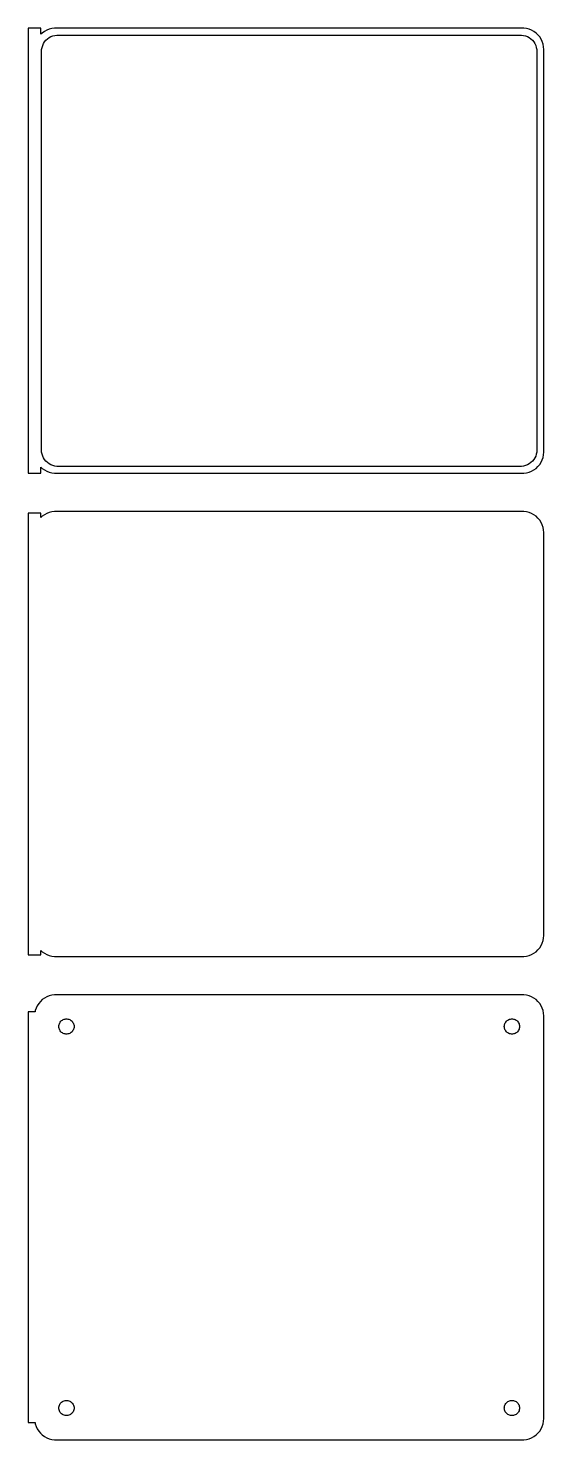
# Model space of a CAD drawing. Header units: metres. Extents: x -62 to 60, y 176 to 508.
import ezdxf

# ---------------------------------------------------------------- set-up
doc = ezdxf.new("R2010")
doc.units = ezdxf.units.M

msp = doc.modelspace()

# ---------------------------------------------------------------- linework, layer by layer
for p, q in [((-58.5, 508.49), (-61.5, 508.49)), ((-61.5, 508.49), (-61.5, 403.51)), ((-58.5, 507.059), (-58.5, 508.49)), ((-58.1871, 507.353), (-58.5, 507.059)), ((-57.6791, 507.722), (-58.1871, 507.353)), ((-57.1289, 508.024), (-57.6791, 507.722)), ((-56.5451, 508.255), (-57.1289, 508.024)), ((-56.9685, 505.984), (-56.5751, 506.27)), ((-56.5751, 506.27), (-56.1489, 506.504)), ((-55.9369, 508.411), (-56.5451, 508.255)), ((-56.1489, 506.504), (-55.6967, 506.683)), ((-55.3139, 508.49), (-55.9369, 508.411)), ((-55.6967, 506.683), (-55.2256, 506.804)), ((55.3139, 508.49), (-55.3139, 508.49)), ((-55.2256, 506.804), (-54.7432, 506.865)), ((-54.7432, 506.865), (54.7432, 506.865)), ((54.7432, 506.865), (55.2256, 506.804)), ((55.2256, 506.804), (55.6967, 506.683)), ((55.9369, 508.411), (55.3139, 508.49)), ((55.6967, 506.683), (56.1489, 506.504)), ((56.5451, 508.255), (55.9369, 508.411)), ((56.1489, 506.504), (56.5751, 506.27)), ((57.1289, 508.024), (56.5451, 508.255)), ((56.5751, 506.27), (56.9685, 505.984)), ((57.6791, 507.722), (57.1289, 508.024)), ((58.1871, 507.353), (57.6791, 507.722)), ((58.6448, 506.923), (58.1871, 507.353)), ((59.0451, 506.439), (58.6448, 506.923)), ((59.3815, 505.909), (59.0451, 506.439)), ((-58.3726, 503), (-58.3421, 503.485)), ((-58.3726, 409), (-58.3726, 503)), ((-58.3421, 503.485), (-58.251, 503.963)), ((-58.251, 503.963), (-58.1007, 504.426)), ((-58.1007, 504.426), (-57.8936, 504.866)), ((-57.8936, 504.866), (-57.633, 505.276)), ((-57.633, 505.276), (-57.323, 505.651)), ((-57.323, 505.651), (-56.9685, 505.984)), ((56.9685, 505.984), (57.323, 505.651)), ((57.323, 505.651), (57.633, 505.276)), ((57.633, 505.276), (57.8936, 504.866)), ((57.8936, 504.866), (58.1007, 504.426)), ((58.1007, 504.426), (58.251, 503.963)), ((58.251, 503.963), (58.3421, 503.485)), ((58.3421, 503.485), (58.3726, 503)), ((58.3726, 503), (58.3726, 409)), ((59.6489, 505.341), (59.3815, 505.909)), ((59.8429, 504.743), (59.6489, 505.341)), ((59.9606, 504.127), (59.8429, 504.743)), ((60, 503.5), (59.9606, 504.127)), ((60, 408.5), (60, 503.5)), ((-58.3421, 408.515), (-58.3726, 409)), ((-58.251, 408.037), (-58.3421, 408.515)), ((-58.1007, 407.574), (-58.251, 408.037)), ((-57.8936, 407.134), (-58.1007, 407.574)), ((-57.633, 406.724), (-57.8936, 407.134)), ((-57.323, 406.349), (-57.633, 406.724)), ((-56.9685, 406.016), (-57.323, 406.349)), ((57.323, 406.349), (56.9685, 406.016)), ((57.633, 406.724), (57.323, 406.349)), ((57.8936, 407.134), (57.633, 406.724)), ((58.1007, 407.574), (57.8936, 407.134)), ((58.251, 408.037), (58.1007, 407.574)), ((58.3421, 408.515), (58.251, 408.037)), ((58.3726, 409), (58.3421, 408.515)), ((59.3815, 406.091), (59.6489, 406.659)), ((59.6489, 406.659), (59.8429, 407.257)), ((59.8429, 407.257), (59.9606, 407.873)), ((59.9606, 407.873), (60, 408.5)), ((-61.5, 403.51), (-58.5, 403.51)), ((-58.5, 404.941), (-58.1871, 404.647)), ((-58.5, 403.51), (-58.5, 404.941)), ((-58.1871, 404.647), (-57.6791, 404.278)), ((-57.6791, 404.278), (-57.1289, 403.976)), ((-57.1289, 403.976), (-56.5451, 403.745)), ((-56.5751, 405.73), (-56.9685, 406.016)), ((-56.1489, 405.496), (-56.5751, 405.73)), ((-56.5451, 403.745), (-55.9369, 403.589)), ((-55.6967, 405.317), (-56.1489, 405.496)), ((-55.9369, 403.589), (-55.3139, 403.51)), ((-55.2256, 405.196), (-55.6967, 405.317)), ((-55.3139, 403.51), (55.3139, 403.51)), ((-54.7432, 405.135), (-55.2256, 405.196)), ((54.7432, 405.135), (-54.7432, 405.135)), ((55.2256, 405.196), (54.7432, 405.135)), ((55.6967, 405.317), (55.2256, 405.196)), ((55.3139, 403.51), (55.9369, 403.589)), ((56.1489, 405.496), (55.6967, 405.317)), ((55.9369, 403.589), (56.5451, 403.745)), ((56.5751, 405.73), (56.1489, 405.496)), ((56.5451, 403.745), (57.1289, 403.976)), ((56.9685, 406.016), (56.5751, 405.73)), ((57.1289, 403.976), (57.6791, 404.278)), ((57.6791, 404.278), (58.1871, 404.647)), ((58.1871, 404.647), (58.6448, 405.077)), ((58.6448, 405.077), (59.0451, 405.561)), ((59.0451, 405.561), (59.3815, 406.091)), ((-58.5, 394.115), (-61.5, 394.115)), ((-61.5, 394.115), (-61.5, 289.885)), ((-58.5, 393.059), (-58.5, 394.115)), ((-58.1871, 393.353), (-58.5, 393.059)), ((-57.6791, 393.722), (-58.1871, 393.353)), ((-57.1289, 394.024), (-57.6791, 393.722)), ((-56.5451, 394.255), (-57.1289, 394.024)), ((-55.9369, 394.411), (-56.5451, 394.255)), ((-55.3139, 394.49), (-55.9369, 394.411)), ((55.3139, 394.49), (-55.3139, 394.49)), ((55.9369, 394.411), (55.3139, 394.49)), ((56.5451, 394.255), (55.9369, 394.411)), ((57.1289, 394.024), (56.5451, 394.255)), ((57.6791, 393.722), (57.1289, 394.024)), ((58.1871, 393.353), (57.6791, 393.722)), ((58.6448, 392.923), (58.1871, 393.353)), ((59.0451, 392.439), (58.6448, 392.923)), ((59.3815, 391.909), (59.0451, 392.439)), ((59.6489, 391.341), (59.3815, 391.909)), ((59.8429, 390.743), (59.6489, 391.341)), ((59.9606, 390.127), (59.8429, 390.743)), ((60, 389.5), (59.9606, 390.127)), ((60, 294.5), (60, 389.5)), ((59.6489, 292.659), (59.8429, 293.257)), ((59.8429, 293.257), (59.9606, 293.873)), ((59.9606, 293.873), (60, 294.5)), ((-61.5, 289.885), (-58.5, 289.885)), ((-58.5, 289.885), (-58.5, 290.941)), ((-58.5, 290.941), (-58.1871, 290.647)), ((-58.1871, 290.647), (-57.6791, 290.278)), ((-57.6791, 290.278), (-57.1289, 289.976)), ((-57.1289, 289.976), (-56.5451, 289.745)), ((-56.5451, 289.745), (-55.9369, 289.589)), ((55.9369, 289.589), (56.5451, 289.745)), ((56.5451, 289.745), (57.1289, 289.976)), ((57.1289, 289.976), (57.6791, 290.278)), ((57.6791, 290.278), (58.1871, 290.647)), ((58.1871, 290.647), (58.6448, 291.077)), ((58.6448, 291.077), (59.0451, 291.561)), ((59.0451, 291.561), (59.3815, 292.091)), ((59.3815, 292.091), (59.6489, 292.659)), ((-55.9369, 289.589), (-55.3139, 289.51)), ((-55.3139, 289.51), (55.3139, 289.51)), ((55.3139, 289.51), (55.9369, 289.589)), ((-57.6791, 279.722), (-58.1871, 279.353)), ((-57.1289, 280.024), (-57.6791, 279.722)), ((-56.5451, 280.255), (-57.1289, 280.024)), ((-55.9369, 280.411), (-56.5451, 280.255)), ((-55.3139, 280.49), (-55.9369, 280.411)), ((55.3139, 280.49), (-55.3139, 280.49)), ((55.9369, 280.411), (55.3139, 280.49)), ((56.5451, 280.255), (55.9369, 280.411)), ((57.1289, 280.024), (56.5451, 280.255)), ((57.6791, 279.722), (57.1289, 280.024)), ((58.1871, 279.353), (57.6791, 279.722)), ((-59.9, 276.444), (-61.5, 276.444)), ((-61.5, 276.444), (-61.5, 179.556)), ((-59.8429, 276.743), (-59.9, 276.444)), ((-59.6489, 277.341), (-59.8429, 276.743)), ((-59.3815, 277.909), (-59.6489, 277.341)), ((-59.0451, 278.439), (-59.3815, 277.909)), ((-58.6448, 278.923), (-59.0451, 278.439)), ((-58.1871, 279.353), (-58.6448, 278.923)), ((58.6448, 278.923), (58.1871, 279.353)), ((59.0451, 278.439), (58.6448, 278.923)), ((59.3815, 277.909), (59.0451, 278.439)), ((59.6489, 277.341), (59.3815, 277.909)), ((59.8429, 276.743), (59.6489, 277.341)), ((59.9606, 276.127), (59.8429, 276.743)), ((-54.3, 273), (-54.2858, 273.226)), ((-54.2858, 273.226), (-54.2434, 273.448)), ((-54.2434, 273.448), (-54.1736, 273.663)), ((-54.1736, 273.663), (-54.0773, 273.867)), ((-54.0773, 273.867), (-53.9562, 274.058)), ((-53.9562, 274.058), (-53.8121, 274.232)), ((-53.8121, 274.232), (-53.6474, 274.387)), ((-53.6474, 274.387), (-53.4645, 274.52)), ((-53.4645, 274.52), (-53.2664, 274.629)), ((-53.2664, 274.629), (-53.0562, 274.712)), ((-53.0562, 274.712), (-52.8373, 274.768)), ((-52.8373, 274.768), (-52.613, 274.796)), ((-52.613, 274.796), (-52.387, 274.796)), ((-52.387, 274.796), (-52.1627, 274.768)), ((-52.1627, 274.768), (-51.9438, 274.712)), ((-51.9438, 274.712), (-51.7336, 274.629)), ((-51.7336, 274.629), (-51.5355, 274.52)), ((-51.5355, 274.52), (-51.3526, 274.387)), ((-51.3526, 274.387), (-51.1879, 274.232)), ((-51.1879, 274.232), (-51.0438, 274.058)), ((-51.0438, 274.058), (-50.9226, 273.867)), ((-50.9226, 273.867), (-50.8264, 273.663)), ((-50.8264, 273.663), (-50.7565, 273.448)), ((-50.7565, 273.448), (-50.7142, 273.226)), ((-50.7142, 273.226), (-50.7, 273)), ((50.7, 273), (50.7142, 273.226)), ((50.7142, 273.226), (50.7565, 273.448)), ((50.7565, 273.448), (50.8264, 273.663)), ((50.8264, 273.663), (50.9226, 273.867)), ((50.9226, 273.867), (51.0438, 274.058)), ((51.0438, 274.058), (51.1879, 274.232)), ((51.1879, 274.232), (51.3526, 274.387)), ((51.3526, 274.387), (51.5355, 274.52)), ((51.5355, 274.52), (51.7336, 274.629)), ((51.7336, 274.629), (51.9438, 274.712)), ((51.9438, 274.712), (52.1627, 274.768)), ((52.1627, 274.768), (52.387, 274.796)), ((52.387, 274.796), (52.613, 274.796)), ((52.613, 274.796), (52.8373, 274.768)), ((52.8373, 274.768), (53.0562, 274.712)), ((53.0562, 274.712), (53.2664, 274.629)), ((53.2664, 274.629), (53.4645, 274.52)), ((53.4645, 274.52), (53.6474, 274.387)), ((53.6474, 274.387), (53.8121, 274.232)), ((53.8121, 274.232), (53.9562, 274.058)), ((53.9562, 274.058), (54.0773, 273.867)), ((54.0773, 273.867), (54.1736, 273.663)), ((54.1736, 273.663), (54.2434, 273.448)), ((54.2434, 273.448), (54.2858, 273.226)), ((54.2858, 273.226), (54.3, 273)), ((60, 275.5), (59.9606, 276.127)), ((60, 180.5), (60, 275.5)), ((-54.2858, 272.774), (-54.3, 273)), ((-54.2434, 272.552), (-54.2858, 272.774)), ((-54.1736, 272.337), (-54.2434, 272.552)), ((-54.0773, 272.133), (-54.1736, 272.337)), ((-53.9562, 271.942), (-54.0773, 272.133)), ((-53.8121, 271.768), (-53.9562, 271.942)), ((-53.6474, 271.613), (-53.8121, 271.768)), ((-53.4645, 271.48), (-53.6474, 271.613)), ((-53.2664, 271.371), (-53.4645, 271.48)), ((-53.0562, 271.288), (-53.2664, 271.371)), ((-52.8373, 271.232), (-53.0562, 271.288)), ((-52.613, 271.204), (-52.8373, 271.232)), ((-52.387, 271.204), (-52.613, 271.204)), ((-52.1627, 271.232), (-52.387, 271.204)), ((-51.9438, 271.288), (-52.1627, 271.232)), ((-51.7336, 271.371), (-51.9438, 271.288)), ((-51.5355, 271.48), (-51.7336, 271.371)), ((-51.3526, 271.613), (-51.5355, 271.48)), ((-51.1879, 271.768), (-51.3526, 271.613)), ((-51.0438, 271.942), (-51.1879, 271.768)), ((-50.9226, 272.133), (-51.0438, 271.942)), ((-50.8264, 272.337), (-50.9226, 272.133)), ((-50.7565, 272.552), (-50.8264, 272.337)), ((-50.7142, 272.774), (-50.7565, 272.552)), ((-50.7, 273), (-50.7142, 272.774)), ((50.7142, 272.774), (50.7, 273)), ((50.7565, 272.552), (50.7142, 272.774)), ((50.8264, 272.337), (50.7565, 272.552)), ((50.9226, 272.133), (50.8264, 272.337)), ((51.0438, 271.942), (50.9226, 272.133)), ((51.1879, 271.768), (51.0438, 271.942)), ((51.3526, 271.613), (51.1879, 271.768)), ((51.5355, 271.48), (51.3526, 271.613)), ((51.7336, 271.371), (51.5355, 271.48)), ((51.9438, 271.288), (51.7336, 271.371)), ((52.1627, 271.232), (51.9438, 271.288)), ((52.387, 271.204), (52.1627, 271.232)), ((52.613, 271.204), (52.387, 271.204)), ((52.8373, 271.232), (52.613, 271.204)), ((53.0562, 271.288), (52.8373, 271.232)), ((53.2664, 271.371), (53.0562, 271.288)), ((53.4645, 271.48), (53.2664, 271.371)), ((53.6474, 271.613), (53.4645, 271.48)), ((53.8121, 271.768), (53.6474, 271.613)), ((53.9562, 271.942), (53.8121, 271.768)), ((54.0773, 272.133), (53.9562, 271.942)), ((54.1736, 272.337), (54.0773, 272.133)), ((54.2434, 272.552), (54.1736, 272.337)), ((54.2858, 272.774), (54.2434, 272.552)), ((54.3, 273), (54.2858, 272.774)), ((-54.3, 183), (-54.2858, 183.226)), ((-54.2858, 183.226), (-54.2434, 183.448)), ((-54.2434, 183.448), (-54.1736, 183.663)), ((-54.1736, 183.663), (-54.0773, 183.867)), ((-54.0773, 183.867), (-53.9562, 184.058)), ((-53.9562, 184.058), (-53.8121, 184.232)), ((-53.8121, 184.232), (-53.6474, 184.387)), ((-53.6474, 184.387), (-53.4645, 184.52)), ((-53.4645, 184.52), (-53.2664, 184.629)), ((-53.2664, 184.629), (-53.0562, 184.712)), ((-53.0562, 184.712), (-52.8373, 184.768)), ((-52.8373, 184.768), (-52.613, 184.796)), ((-52.613, 184.796), (-52.387, 184.796)), ((-52.387, 184.796), (-52.1627, 184.768)), ((-52.1627, 184.768), (-51.9438, 184.712)), ((-51.9438, 184.712), (-51.7336, 184.629)), ((-51.7336, 184.629), (-51.5355, 184.52)), ((-51.5355, 184.52), (-51.3526, 184.387)), ((-51.3526, 184.387), (-51.1879, 184.232)), ((-51.1879, 184.232), (-51.0438, 184.058)), ((-51.0438, 184.058), (-50.9226, 183.867)), ((-50.9226, 183.867), (-50.8264, 183.663)), ((-50.8264, 183.663), (-50.7565, 183.448)), ((-50.7565, 183.448), (-50.7142, 183.226)), ((-50.7142, 183.226), (-50.7, 183)), ((50.7, 183), (50.7142, 183.226)), ((50.7142, 183.226), (50.7565, 183.448)), ((50.7565, 183.448), (50.8264, 183.663)), ((50.8264, 183.663), (50.9226, 183.867)), ((50.9226, 183.867), (51.0438, 184.058)), ((51.0438, 184.058), (51.1879, 184.232)), ((51.1879, 184.232), (51.3526, 184.387)), ((51.3526, 184.387), (51.5355, 184.52)), ((51.5355, 184.52), (51.7336, 184.629)), ((51.7336, 184.629), (51.9438, 184.712)), ((51.9438, 184.712), (52.1627, 184.768)), ((52.1627, 184.768), (52.387, 184.796)), ((52.387, 184.796), (52.613, 184.796)), ((52.613, 184.796), (52.8373, 184.768)), ((52.8373, 184.768), (53.0562, 184.712)), ((53.0562, 184.712), (53.2664, 184.629)), ((53.2664, 184.629), (53.4645, 184.52)), ((53.4645, 184.52), (53.6474, 184.387)), ((53.6474, 184.387), (53.8121, 184.232)), ((53.8121, 184.232), (53.9562, 184.058)), ((53.9562, 184.058), (54.0773, 183.867)), ((54.0773, 183.867), (54.1736, 183.663)), ((54.1736, 183.663), (54.2434, 183.448)), ((54.2434, 183.448), (54.2858, 183.226)), ((54.2858, 183.226), (54.3, 183)), ((-54.2858, 182.774), (-54.3, 183)), ((-54.2434, 182.552), (-54.2858, 182.774)), ((-54.1736, 182.337), (-54.2434, 182.552)), ((-54.0773, 182.133), (-54.1736, 182.337)), ((-53.9562, 181.942), (-54.0773, 182.133)), ((-53.8121, 181.768), (-53.9562, 181.942)), ((-53.6474, 181.613), (-53.8121, 181.768)), ((-53.4645, 181.48), (-53.6474, 181.613)), ((-53.2664, 181.371), (-53.4645, 181.48)), ((-53.0562, 181.288), (-53.2664, 181.371)), ((-52.8373, 181.232), (-53.0562, 181.288)), ((-52.613, 181.204), (-52.8373, 181.232)), ((-52.387, 181.204), (-52.613, 181.204)), ((-52.1627, 181.232), (-52.387, 181.204)), ((-51.9438, 181.288), (-52.1627, 181.232)), ((-51.7336, 181.371), (-51.9438, 181.288)), ((-51.5355, 181.48), (-51.7336, 181.371)), ((-51.3526, 181.613), (-51.5355, 181.48)), ((-51.1879, 181.768), (-51.3526, 181.613)), ((-51.0438, 181.942), (-51.1879, 181.768)), ((-50.9226, 182.133), (-51.0438, 181.942)), ((-50.8264, 182.337), (-50.9226, 182.133)), ((-50.7565, 182.552), (-50.8264, 182.337)), ((-50.7142, 182.774), (-50.7565, 182.552)), ((-50.7, 183), (-50.7142, 182.774)), ((50.7142, 182.774), (50.7, 183)), ((50.7565, 182.552), (50.7142, 182.774)), ((50.8264, 182.337), (50.7565, 182.552)), ((50.9226, 182.133), (50.8264, 182.337)), ((51.0438, 181.942), (50.9226, 182.133)), ((51.1879, 181.768), (51.0438, 181.942)), ((51.3526, 181.613), (51.1879, 181.768)), ((51.5355, 181.48), (51.3526, 181.613)), ((51.7336, 181.371), (51.5355, 181.48)), ((51.9438, 181.288), (51.7336, 181.371)), ((52.1627, 181.232), (51.9438, 181.288)), ((52.387, 181.204), (52.1627, 181.232)), ((52.613, 181.204), (52.387, 181.204)), ((52.8373, 181.232), (52.613, 181.204)), ((53.0562, 181.288), (52.8373, 181.232)), ((53.2664, 181.371), (53.0562, 181.288)), ((53.4645, 181.48), (53.2664, 181.371)), ((53.6474, 181.613), (53.4645, 181.48)), ((53.8121, 181.768), (53.6474, 181.613)), ((53.9562, 181.942), (53.8121, 181.768)), ((54.0773, 182.133), (53.9562, 181.942)), ((54.1736, 182.337), (54.0773, 182.133)), ((54.2434, 182.552), (54.1736, 182.337)), ((54.2858, 182.774), (54.2434, 182.552)), ((54.3, 183), (54.2858, 182.774)), ((59.8429, 179.257), (59.9606, 179.873)), ((59.9606, 179.873), (60, 180.5)), ((-61.5, 179.556), (-59.9, 179.556)), ((-59.9, 179.556), (-59.8429, 179.257)), ((-59.8429, 179.257), (-59.6489, 178.659)), ((-59.6489, 178.659), (-59.3815, 178.091)), ((-59.3815, 178.091), (-59.0451, 177.561)), ((-59.0451, 177.561), (-58.6448, 177.077)), ((-58.6448, 177.077), (-58.1871, 176.647)), ((-58.1871, 176.647), (-57.6791, 176.278)), ((57.6791, 176.278), (58.1871, 176.647)), ((58.1871, 176.647), (58.6448, 177.077)), ((58.6448, 177.077), (59.0451, 177.561)), ((59.0451, 177.561), (59.3815, 178.091)), ((59.3815, 178.091), (59.6489, 178.659)), ((59.6489, 178.659), (59.8429, 179.257)), ((-57.6791, 176.278), (-57.1289, 175.976)), ((-57.1289, 175.976), (-56.5451, 175.745)), ((-56.5451, 175.745), (-55.9369, 175.589)), ((-55.9369, 175.589), (-55.3139, 175.51)), ((-55.3139, 175.51), (55.3139, 175.51)), ((55.3139, 175.51), (55.9369, 175.589)), ((55.9369, 175.589), (56.5451, 175.745)), ((56.5451, 175.745), (57.1289, 175.976)), ((57.1289, 175.976), (57.6791, 176.278))]:
    msp.add_line(p, q)

doc.saveas('drawing.dxf')
